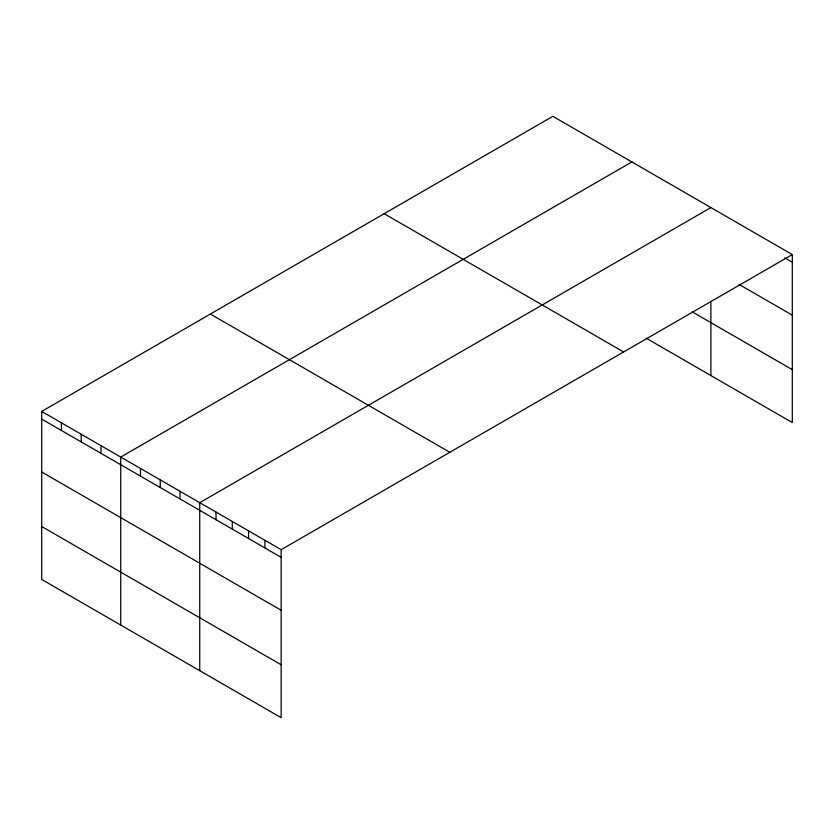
<?xml version="1.0" encoding="UTF-8"?>
<svg xmlns="http://www.w3.org/2000/svg" width="834" height="834" viewBox="0 0 834 834"><rect width="100%" height="100%" fill="white"/><g stroke="black" fill="none" stroke-linecap="round" stroke-linejoin="round"><path stroke-width="1.25" d="M646.141 338.177L792.3 422.567L792.3 254.568L552.848 116.322L41.7 411.433L41.7 579.432L281.152 717.678L281.152 549.679L41.7 411.433M631.87 161.952L120.721 457.063L120.721 625.052M710.891 207.572L199.733 502.683L199.733 670.672M281.152 549.679L792.3 254.568M784.7 257.842L792.3 262.22M739.112 284.425L792.3 315.137M692.23 311.874L792.3 369.65M384.172 213.713L623.624 351.958M210.377 314.053L449.828 452.299M41.7 419.095L281.152 557.331M41.7 472.002L281.152 610.248M41.7 526.515L281.152 664.761M710.891 301.877L710.891 375.561M264.868 540.286L264.868 547.938M248.584 530.883L248.584 538.535M232.3 521.479L232.3 529.131M216.016 512.076L216.016 519.728M179.977 491.278L179.977 498.93M160.232 479.873L160.232 487.525M140.477 468.468L140.477 476.12M100.966 445.648L100.966 453.31M81.211 434.243L81.211 441.905M61.455 422.838L61.455 430.5"/></g></svg>
